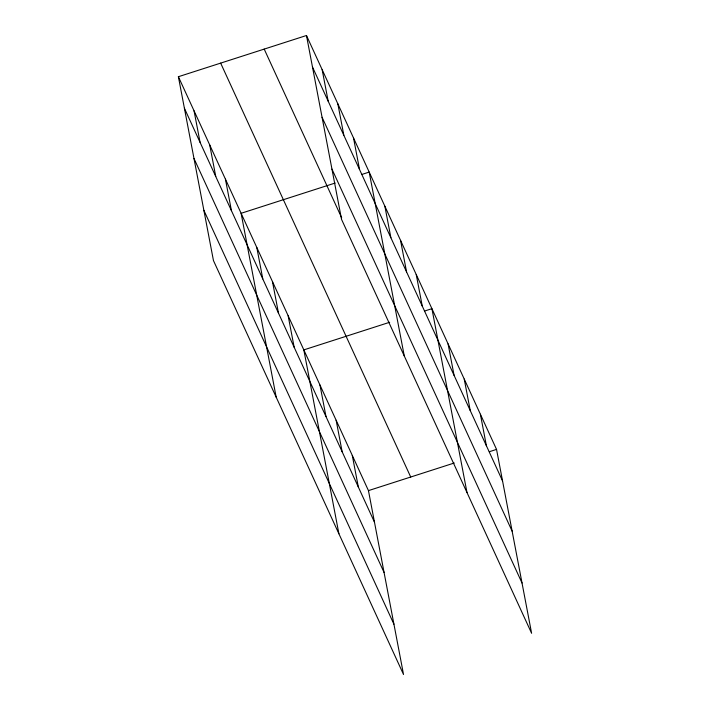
<?xml version="1.0" encoding="UTF-8"?>
<svg xmlns="http://www.w3.org/2000/svg" width="710" height="710" viewBox="0 0 710 710"><rect width="100%" height="100%" fill="white"/><g stroke="black" fill="none" stroke-linecap="round" stroke-linejoin="round"><path stroke-width="1.06" d="M178.387 76.715L368.454 490.619L403.529 674.5L213.462 260.597L178.387 76.715L306.471 35.5L496.538 449.403L531.612 633.284L341.545 219.381L306.471 35.5M335.173 183.038L241.107 213.302L276.181 397.183M361.976 174.411L369.191 172.086L404.274 355.967M389.648 322.278L303.827 349.888L338.901 533.769M424.695 310.998L431.92 308.681L466.994 492.562M368.454 490.619L454.267 463.009M489.323 451.729L496.538 449.403M312.48 67.015L502.547 480.918M322.074 117.292L512.141 531.204M331.961 169.104L522.028 583.008M264.2 49.096L341.688 217.828M220.65 63.11L410.717 477.022M184.396 108.231L374.463 522.134M193.99 158.507L384.057 572.411M203.868 210.311L393.935 624.223M480.386 414.223L486.394 445.738M464.225 379.042L470.242 410.558M448.072 343.862L454.08 375.377M416.237 274.53L422.246 306.045M400.555 240.379L406.564 271.894M384.873 206.237L390.89 237.752M353.518 137.944L359.526 169.459M337.836 103.793L343.844 135.308M322.154 69.651L328.162 101.166M352.293 455.438L358.31 486.953M336.141 420.258L342.149 451.773M319.979 385.068L325.996 416.584M288.145 315.746L294.162 347.261M272.462 281.595L278.48 313.11M256.789 247.444L262.798 278.959M225.425 179.151L231.433 210.666M209.743 145.009L215.76 176.524M194.061 110.858L200.078 142.373"/></g></svg>
